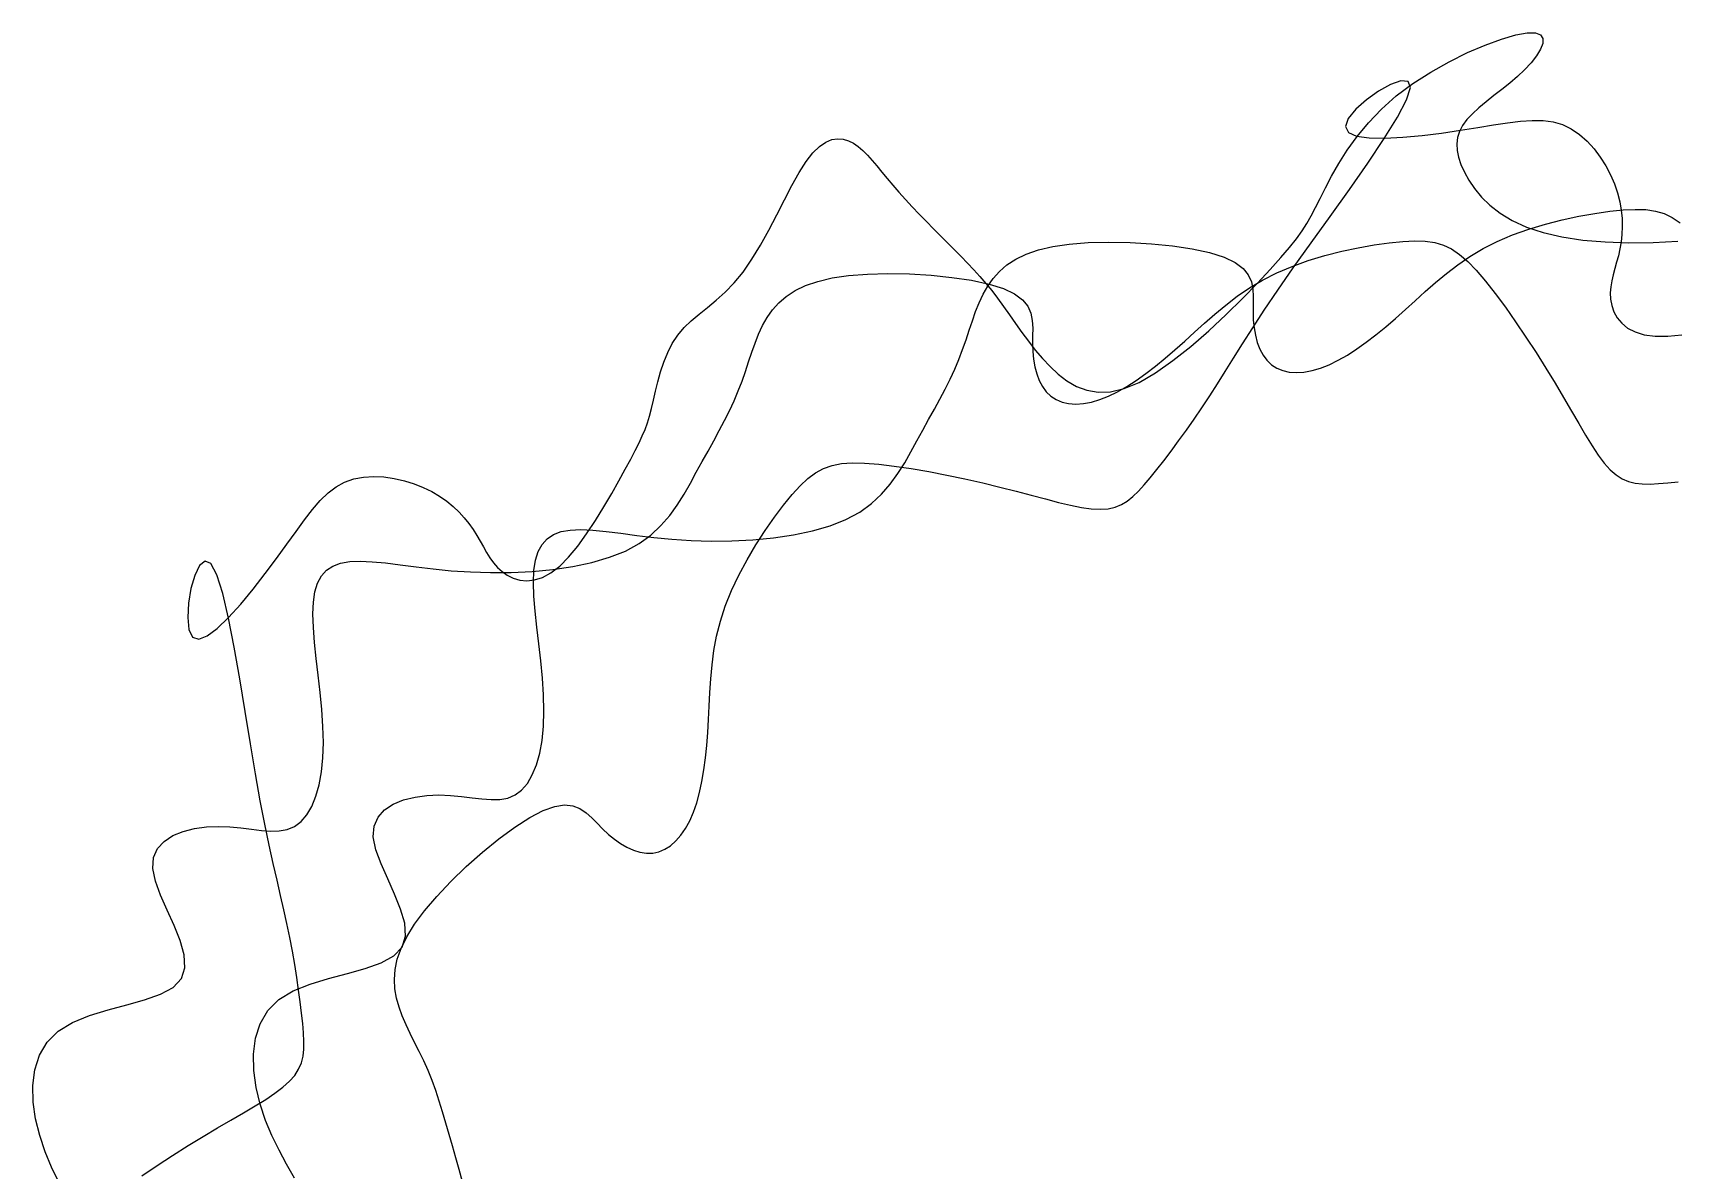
# Model space of a CAD drawing. Extents: x 22.95 to 24.48, y -13.36 to -11.98.
# Drawn here: x 23.036 to 23.822, y -12.522 to -11.979 of the extents above; entities that cross this region are included whole.
import ezdxf

# ---------------------------------------------------------------- set-up
doc = ezdxf.new("R2010")
doc.units = 0
doc.header["$MEASUREMENT"] = 0
doc.layers.get('0').update_dxf_attribs({"linetype": 'CONTINUOUS'})

msp = doc.modelspace()

# ---------------------------------------------------------------- linework, layer by layer
for p, q in [((23.74497, -11.98009), (23.75043, -11.97911)), ((23.75043, -11.97911), (23.75434, -11.97914)), ((23.75434, -11.97914), (23.75676, -11.98009)), ((23.72193, -11.98852), (23.73039, -11.98489)), ((23.73039, -11.98489), (23.73818, -11.98205)), ((23.73818, -11.98205), (23.74497, -11.98009)), ((23.75673, -11.98692), (23.75484, -11.99005)), ((23.75779, -11.98413), (23.75673, -11.98692)), ((23.75676, -11.98009), (23.75785, -11.9818)), ((23.75785, -11.9818), (23.75779, -11.98413)), ((23.70428, -11.99781), (23.71312, -11.99285)), ((23.71312, -11.99285), (23.72193, -11.98852)), ((23.75227, -11.99334), (23.74918, -11.99667)), ((23.75484, -11.99005), (23.75227, -11.99334)), ((23.6901, -12.00203), (23.68515, -12.00372)), ((23.6935, -12.00236), (23.6901, -12.00203)), ((23.69458, -12.00523), (23.6935, -12.00236)), ((23.69573, -12.00329), (23.70428, -11.99781)), ((23.74574, -11.99991), (23.74206, -12.00304)), ((23.74918, -11.99667), (23.74574, -11.99991)), ((23.67939, -12.0069), (23.6736, -12.01103)), ((23.68515, -12.00372), (23.67939, -12.0069)), ((23.68074, -12.01549), (23.6878, -12.00922)), ((23.6878, -12.00922), (23.69573, -12.00329)), ((23.69279, -12.011), (23.69458, -12.00523)), ((23.73446, -12.00906), (23.73078, -12.01197)), ((23.73826, -12.00609), (23.73446, -12.00906)), ((23.74206, -12.00304), (23.73826, -12.00609)), ((23.66851, -12.01559), (23.66491, -12.02005)), ((23.6736, -12.01103), (23.66851, -12.01559)), ((23.67454, -12.02198), (23.68074, -12.01549)), ((23.68846, -12.01929), (23.69279, -12.011)), ((23.72424, -12.01768), (23.72162, -12.02051)), ((23.72734, -12.01484), (23.72424, -12.01768)), ((23.73078, -12.01197), (23.72734, -12.01484)), ((23.66491, -12.02005), (23.66353, -12.02387)), ((23.66353, -12.02387), (23.66495, -12.02663)), ((23.66914, -12.02856), (23.67454, -12.02198)), ((23.68211, -12.02956), (23.68846, -12.01929)), ((23.70952, -12.02691), (23.7185, -12.0256)), ((23.71808, -12.02619), (23.71715, -12.02911)), ((23.71956, -12.02334), (23.71808, -12.02619)), ((23.7185, -12.0256), (23.72674, -12.02428)), ((23.72162, -12.02051), (23.71956, -12.02334)), ((23.72674, -12.02428), (23.73422, -12.02305)), ((23.73422, -12.02305), (23.74102, -12.02201)), ((23.74102, -12.02201), (23.7472, -12.02126)), ((23.7472, -12.02126), (23.75284, -12.02087)), ((23.75284, -12.02087), (23.75802, -12.02096)), ((23.75802, -12.02096), (23.7628, -12.0216)), ((23.7628, -12.0216), (23.76725, -12.0229)), ((23.76725, -12.0229), (23.77145, -12.02492)), ((23.77145, -12.02492), (23.77537, -12.02758)), ((23.40916, -12.03645), (23.41227, -12.03339)), ((23.41227, -12.03339), (23.41526, -12.0313)), ((23.41526, -12.0313), (23.41814, -12.03008)), ((23.41814, -12.03008), (23.4209, -12.02962)), ((23.4209, -12.02962), (23.42354, -12.02982)), ((23.42354, -12.02982), (23.42607, -12.03058)), ((23.42607, -12.03058), (23.42848, -12.0318)), ((23.42848, -12.0318), (23.43077, -12.03338)), ((23.43077, -12.03338), (23.433, -12.03529)), ((23.66446, -12.03509), (23.66914, -12.02856)), ((23.66495, -12.02663), (23.66888, -12.02838)), ((23.66888, -12.02838), (23.67484, -12.02925)), ((23.67427, -12.04126), (23.68211, -12.02956)), ((23.67484, -12.02925), (23.68237, -12.02939)), ((23.68237, -12.02939), (23.69097, -12.02895)), ((23.69097, -12.02895), (23.70018, -12.02808)), ((23.70018, -12.02808), (23.70952, -12.02691)), ((23.71715, -12.02911), (23.71677, -12.03212)), ((23.71677, -12.03212), (23.71691, -12.03524)), ((23.77537, -12.02758), (23.779, -12.03078)), ((23.779, -12.03078), (23.78232, -12.03442)), ((23.40258, -12.04583), (23.40593, -12.04058)), ((23.40593, -12.04058), (23.40916, -12.03645)), ((23.433, -12.03529), (23.43519, -12.03749)), ((23.43519, -12.03749), (23.4374, -12.03996)), ((23.4374, -12.03996), (23.43967, -12.04266)), ((23.65697, -12.0475), (23.66043, -12.04145)), ((23.66043, -12.04145), (23.66446, -12.03509)), ((23.66548, -12.05382), (23.67427, -12.04126)), ((23.71691, -12.03524), (23.71757, -12.03851)), ((23.71757, -12.03851), (23.71873, -12.04195)), ((23.71873, -12.04195), (23.72037, -12.0456)), ((23.78232, -12.03442), (23.7853, -12.03839)), ((23.7853, -12.03839), (23.78793, -12.04258)), ((23.39911, -12.05199), (23.40258, -12.04583)), ((23.43967, -12.04266), (23.44204, -12.04556)), ((23.44204, -12.04556), (23.44456, -12.04865)), ((23.44456, -12.04865), (23.44727, -12.05188)), ((23.654, -12.05311), (23.65697, -12.0475)), ((23.72037, -12.0456), (23.7225, -12.04947)), ((23.7225, -12.04947), (23.72518, -12.05346)), ((23.78793, -12.04258), (23.79019, -12.04691)), ((23.79019, -12.04691), (23.79206, -12.05125)), ((23.39553, -12.0588), (23.39911, -12.05199)), ((23.44727, -12.05188), (23.4502, -12.05522)), ((23.4502, -12.05522), (23.45332, -12.05866)), ((23.65147, -12.05815), (23.654, -12.05311)), ((23.65626, -12.06671), (23.66548, -12.05382)), ((23.72518, -12.05346), (23.72852, -12.05749)), ((23.72852, -12.05749), (23.73258, -12.06144)), ((23.79206, -12.05125), (23.79351, -12.05553)), ((23.79351, -12.05553), (23.79458, -12.05971)), ((23.39183, -12.06599), (23.39553, -12.0588)), ((23.45332, -12.05866), (23.45658, -12.06215)), ((23.45658, -12.06215), (23.45995, -12.06568)), ((23.45995, -12.06568), (23.46338, -12.0692)), ((23.64722, -12.06644), (23.64926, -12.06254)), ((23.64926, -12.06254), (23.65147, -12.05815)), ((23.73258, -12.06144), (23.73747, -12.06522)), ((23.73747, -12.06522), (23.74327, -12.06871)), ((23.77506, -12.06664), (23.78267, -12.06528)), ((23.78267, -12.06528), (23.78982, -12.06429)), ((23.78982, -12.06429), (23.79632, -12.06364)), ((23.79458, -12.05971), (23.7953, -12.06379)), ((23.7953, -12.06379), (23.7957, -12.06776)), ((23.79632, -12.06364), (23.80205, -12.06336)), ((23.80205, -12.06336), (23.8071, -12.0635)), ((23.8071, -12.0635), (23.81162, -12.06415)), ((23.81162, -12.06415), (23.81576, -12.06536)), ((23.81576, -12.06536), (23.81967, -12.06723)), ((23.38408, -12.08046), (23.38802, -12.0733)), ((23.38802, -12.0733), (23.39183, -12.06599)), ((23.46338, -12.0692), (23.46682, -12.07269)), ((23.46682, -12.07269), (23.47024, -12.07613)), ((23.64285, -12.07367), (23.64515, -12.07008)), ((23.64515, -12.07008), (23.64722, -12.06644)), ((23.64714, -12.07938), (23.65626, -12.06671)), ((23.74327, -12.06871), (23.75007, -12.07183)), ((23.74342, -12.07556), (23.75115, -12.0728)), ((23.75007, -12.07183), (23.75795, -12.07446)), ((23.75115, -12.0728), (23.75912, -12.07039)), ((23.75912, -12.07039), (23.76715, -12.06834)), ((23.76715, -12.06834), (23.77506, -12.06664)), ((23.79581, -12.0716), (23.79565, -12.07531)), ((23.7957, -12.06776), (23.79581, -12.0716)), ((23.81967, -12.06723), (23.82349, -12.06981)), ((23.38003, -12.08721), (23.38408, -12.08046)), ((23.47024, -12.07613), (23.47358, -12.07948)), ((23.47358, -12.07948), (23.47681, -12.08272)), ((23.51687, -12.08271), (23.52369, -12.0811)), ((23.52369, -12.0811), (23.53159, -12.07993)), ((23.53159, -12.07993), (23.54059, -12.07922)), ((23.54059, -12.07922), (23.55039, -12.07897)), ((23.55039, -12.07897), (23.56064, -12.07916)), ((23.56064, -12.07916), (23.57096, -12.07977)), ((23.57096, -12.07977), (23.58098, -12.08079)), ((23.58098, -12.08079), (23.59034, -12.08222)), ((23.63684, -12.08161), (23.64015, -12.07745)), ((23.63866, -12.09126), (23.64714, -12.07938)), ((23.64015, -12.07745), (23.64285, -12.07367)), ((23.66967, -12.08167), (23.67728, -12.08032)), ((23.67728, -12.08032), (23.68443, -12.07932)), ((23.68443, -12.07932), (23.69093, -12.07867)), ((23.69093, -12.07867), (23.69666, -12.07839)), ((23.69666, -12.07839), (23.70171, -12.07854)), ((23.70171, -12.07854), (23.70623, -12.07918)), ((23.70623, -12.07918), (23.71037, -12.0804)), ((23.71037, -12.0804), (23.71428, -12.08226)), ((23.72932, -12.08213), (23.73609, -12.07867)), ((23.73609, -12.07867), (23.74342, -12.07556)), ((23.75795, -12.07446), (23.76696, -12.07652)), ((23.76696, -12.07652), (23.77694, -12.07801)), ((23.77694, -12.07801), (23.78768, -12.07894)), ((23.78768, -12.07894), (23.79898, -12.07932)), ((23.79527, -12.07887), (23.79469, -12.08228)), ((23.79565, -12.07531), (23.79527, -12.07887)), ((23.79898, -12.07932), (23.81063, -12.07918)), ((23.81063, -12.07918), (23.82243, -12.07852)), ((23.37586, -12.09328), (23.38003, -12.08721)), ((23.47681, -12.08272), (23.47994, -12.08589)), ((23.47994, -12.08589), (23.48298, -12.08903)), ((23.48298, -12.08903), (23.48595, -12.09218)), ((23.50181, -12.08988), (23.50603, -12.08713)), ((23.50603, -12.08713), (23.51102, -12.08473)), ((23.51102, -12.08473), (23.51687, -12.08271)), ((23.59034, -12.08222), (23.59868, -12.08402)), ((23.59868, -12.08402), (23.60561, -12.08619)), ((23.60561, -12.08619), (23.61089, -12.08871)), ((23.61089, -12.08871), (23.61465, -12.09153)), ((23.62766, -12.09202), (23.63275, -12.0864)), ((23.63275, -12.0864), (23.63684, -12.08161)), ((23.63803, -12.09059), (23.64576, -12.08783)), ((23.64576, -12.08783), (23.65373, -12.08543)), ((23.65373, -12.08543), (23.66176, -12.08337)), ((23.66176, -12.08337), (23.66967, -12.08167)), ((23.71428, -12.08226), (23.7181, -12.08484)), ((23.71724, -12.08986), (23.72306, -12.08588)), ((23.7181, -12.08484), (23.72198, -12.08821)), ((23.72198, -12.08821), (23.72606, -12.09245)), ((23.72306, -12.08588), (23.72932, -12.08213)), ((23.79312, -12.08864), (23.79227, -12.09164)), ((23.79395, -12.08552), (23.79312, -12.08864)), ((23.79469, -12.08228), (23.79395, -12.08552)), ((23.37159, -12.09848), (23.37586, -12.09328)), ((23.41148, -12.09774), (23.41831, -12.09613)), ((23.41831, -12.09613), (23.4262, -12.09496)), ((23.4262, -12.09496), (23.4352, -12.09425)), ((23.4352, -12.09425), (23.445, -12.094)), ((23.445, -12.094), (23.45525, -12.09419)), ((23.45525, -12.09419), (23.46557, -12.0948)), ((23.46557, -12.0948), (23.47559, -12.09583)), ((23.47559, -12.09583), (23.48495, -12.09725)), ((23.48595, -12.09218), (23.48886, -12.09539)), ((23.48886, -12.09539), (23.49172, -12.09871)), ((23.4927, -12.09997), (23.49524, -12.09633)), ((23.49524, -12.09633), (23.49825, -12.09296)), ((23.49825, -12.09296), (23.50181, -12.08988)), ((23.61465, -12.09153), (23.61715, -12.09462)), ((23.61715, -12.09462), (23.61863, -12.09793)), ((23.61767, -12.10091), (23.62393, -12.09716)), ((23.62148, -12.09861), (23.62766, -12.09202)), ((23.62393, -12.09716), (23.63071, -12.09371)), ((23.63071, -12.09371), (23.63803, -12.09059)), ((23.63123, -12.10193), (23.63866, -12.09126)), ((23.70663, -12.0983), (23.71179, -12.09402)), ((23.71179, -12.09402), (23.71724, -12.08986)), ((23.72606, -12.09245), (23.73045, -12.09759)), ((23.79147, -12.09458), (23.79079, -12.09747)), ((23.79227, -12.09164), (23.79147, -12.09458)), ((23.36298, -12.10677), (23.36727, -12.10292)), ((23.36727, -12.10292), (23.37159, -12.09848)), ((23.39286, -12.108), (23.39642, -12.10492)), ((23.39642, -12.10492), (23.40064, -12.10216)), ((23.40064, -12.10216), (23.40563, -12.09976)), ((23.40563, -12.09976), (23.41148, -12.09774)), ((23.48495, -12.09725), (23.49329, -12.09905)), ((23.4886, -12.10792), (23.49051, -12.10384)), ((23.49051, -12.10384), (23.4927, -12.09997)), ((23.49172, -12.09871), (23.49456, -12.10217)), ((23.49329, -12.09905), (23.50023, -12.10122)), ((23.49456, -12.10217), (23.49738, -12.10582)), ((23.50023, -12.10122), (23.5055, -12.10374)), ((23.5055, -12.10374), (23.50926, -12.10657)), ((23.6064, -12.10905), (23.61185, -12.10489)), ((23.61185, -12.10489), (23.61767, -12.10091)), ((23.61435, -12.10592), (23.62148, -12.09861)), ((23.61863, -12.09793), (23.61935, -12.10142)), ((23.61935, -12.10142), (23.61955, -12.10504)), ((23.62481, -12.11142), (23.63123, -12.10193)), ((23.6969, -12.10697), (23.70169, -12.10263)), ((23.70169, -12.10263), (23.70663, -12.0983)), ((23.73045, -12.09759), (23.73511, -12.10351)), ((23.73511, -12.10351), (23.73995, -12.11005)), ((23.79032, -12.10036), (23.79011, -12.10326)), ((23.79011, -12.10326), (23.79024, -12.10622)), ((23.79079, -12.09747), (23.79032, -12.10036)), ((23.35478, -12.11342), (23.35879, -12.11022)), ((23.35879, -12.11022), (23.36298, -12.10677)), ((23.38731, -12.115), (23.38986, -12.11137)), ((23.38986, -12.11137), (23.39286, -12.108)), ((23.48533, -12.11657), (23.4869, -12.11217)), ((23.4869, -12.11217), (23.4886, -12.10792)), ((23.49738, -12.10582), (23.5002, -12.1097)), ((23.5002, -12.1097), (23.50305, -12.11374)), ((23.50926, -12.10657), (23.51176, -12.10966)), ((23.51176, -12.10966), (23.51324, -12.11297)), ((23.60124, -12.11333), (23.6064, -12.10905)), ((23.60652, -12.11361), (23.61435, -12.10592)), ((23.61924, -12.1199), (23.62481, -12.11142)), ((23.61949, -12.10875), (23.61941, -12.1125)), ((23.61941, -12.1125), (23.61953, -12.11625)), ((23.61955, -12.10504), (23.61949, -12.10875)), ((23.68748, -12.11541), (23.69218, -12.11125)), ((23.69218, -12.11125), (23.6969, -12.10697)), ((23.73995, -12.11005), (23.74488, -12.11704)), ((23.79024, -12.10622), (23.79079, -12.10923)), ((23.79079, -12.10923), (23.79182, -12.11223)), ((23.79182, -12.11223), (23.79338, -12.1151)), ((23.34454, -12.12339), (23.34758, -12.11983)), ((23.34758, -12.11983), (23.35102, -12.11657)), ((23.35102, -12.11657), (23.35478, -12.11342)), ((23.38321, -12.12295), (23.38512, -12.11887)), ((23.38512, -12.11887), (23.38731, -12.115)), ((23.48382, -12.12109), (23.48533, -12.11657)), ((23.50305, -12.11374), (23.50597, -12.11791)), ((23.50597, -12.11791), (23.50897, -12.12213)), ((23.51324, -12.11297), (23.51396, -12.11645)), ((23.51396, -12.11645), (23.51416, -12.12007)), ((23.51416, -12.12007), (23.5141, -12.12378)), ((23.59151, -12.122), (23.5963, -12.11767)), ((23.5963, -12.11767), (23.60124, -12.11333)), ((23.59822, -12.12135), (23.60652, -12.11361)), ((23.61437, -12.12751), (23.61924, -12.1199)), ((23.61953, -12.11625), (23.6199, -12.11994)), ((23.6199, -12.11994), (23.62054, -12.12351)), ((23.67813, -12.1232), (23.68279, -12.11941)), ((23.68279, -12.11941), (23.68748, -12.11541)), ((23.74488, -12.11704), (23.7498, -12.12432)), ((23.79338, -12.1151), (23.79555, -12.11774)), ((23.79555, -12.11774), (23.79839, -12.12004)), ((23.79839, -12.12004), (23.80195, -12.12192)), ((23.33977, -12.1317), (23.34195, -12.12737)), ((23.34195, -12.12737), (23.34454, -12.12339)), ((23.37994, -12.1316), (23.38151, -12.1272)), ((23.38151, -12.1272), (23.38321, -12.12295)), ((23.48067, -12.13035), (23.48229, -12.12569)), ((23.48229, -12.12569), (23.48382, -12.12109)), ((23.50897, -12.12213), (23.51208, -12.12636)), ((23.51208, -12.12636), (23.51535, -12.13052)), ((23.5141, -12.12378), (23.51403, -12.12753)), ((23.51403, -12.12753), (23.51415, -12.13128)), ((23.58209, -12.13044), (23.58679, -12.12628)), ((23.58679, -12.12628), (23.59151, -12.122)), ((23.58969, -12.12879), (23.59822, -12.12135)), ((23.61004, -12.13442), (23.61437, -12.12751)), ((23.62054, -12.12351), (23.62145, -12.1269)), ((23.62145, -12.1269), (23.62266, -12.13007)), ((23.66896, -12.13), (23.67352, -12.12675)), ((23.67352, -12.12675), (23.67813, -12.1232)), ((23.7498, -12.12432), (23.75464, -12.13174)), ((23.80195, -12.12192), (23.8063, -12.12325)), ((23.8063, -12.12325), (23.8115, -12.12393)), ((23.8115, -12.12393), (23.81757, -12.12391)), ((23.81757, -12.12391), (23.82433, -12.12326)), ((23.3364, -12.14095), (23.33794, -12.13627)), ((23.33794, -12.13627), (23.33977, -12.1317)), ((23.3769, -12.14072), (23.37843, -12.13612)), ((23.37843, -12.13612), (23.37994, -12.1316)), ((23.4769, -12.13975), (23.4789, -12.13505)), ((23.4789, -12.13505), (23.48067, -12.13035)), ((23.51415, -12.13128), (23.51452, -12.13497)), ((23.51452, -12.13497), (23.51515, -12.13854)), ((23.51535, -12.13052), (23.51879, -12.13457)), ((23.51879, -12.13457), (23.52243, -12.13844)), ((23.57275, -12.13824), (23.5774, -12.13444)), ((23.57286, -12.14144), (23.58116, -12.1356)), ((23.5774, -12.13444), (23.58209, -12.13044)), ((23.58116, -12.1356), (23.58969, -12.12879)), ((23.60609, -12.14077), (23.61004, -12.13442)), ((23.62266, -12.13007), (23.62418, -12.13293)), ((23.62418, -12.13293), (23.62602, -12.13545)), ((23.62602, -12.13545), (23.6282, -12.13755)), ((23.6558, -12.13755), (23.66009, -12.13545)), ((23.66009, -12.13545), (23.66448, -12.13291)), ((23.66448, -12.13291), (23.66896, -12.13)), ((23.75464, -12.13174), (23.7593, -12.13913)), ((23.3351, -12.14564), (23.3364, -12.14095)), ((23.37529, -12.14539), (23.3769, -12.14072)), ((23.4747, -12.14446), (23.4769, -12.13975)), ((23.51515, -12.13854), (23.51607, -12.14194)), ((23.51607, -12.14194), (23.51727, -12.1451)), ((23.52243, -12.13844), (23.52632, -12.14206)), ((23.52632, -12.14206), (23.5305, -12.14527)), ((23.56358, -12.14503), (23.56813, -12.14178)), ((23.56503, -12.14597), (23.57286, -12.14144)), ((23.56813, -12.14178), (23.57275, -12.13824)), ((23.60237, -12.14673), (23.60609, -12.14077)), ((23.6282, -12.13755), (23.63072, -12.1392)), ((23.63072, -12.1392), (23.63357, -12.14037)), ((23.63357, -12.14037), (23.63671, -12.14108)), ((23.63671, -12.14108), (23.64012, -12.14131)), ((23.64012, -12.14131), (23.64376, -12.14108)), ((23.64376, -12.14108), (23.6476, -12.14037)), ((23.6476, -12.14037), (23.65163, -12.1392)), ((23.65163, -12.1392), (23.6558, -12.13755)), ((23.7593, -12.13913), (23.7637, -12.14632)), ((23.33296, -12.15454), (23.33397, -12.15021)), ((23.33397, -12.15021), (23.3351, -12.14564)), ((23.37151, -12.15478), (23.37351, -12.15008)), ((23.37351, -12.15008), (23.37529, -12.14539)), ((23.4698, -12.154), (23.47233, -12.14921)), ((23.47233, -12.14921), (23.4747, -12.14446)), ((23.51727, -12.1451), (23.51879, -12.14797)), ((23.51879, -12.14797), (23.52063, -12.15048)), ((23.52063, -12.15048), (23.52281, -12.15259)), ((23.5305, -12.14527), (23.53503, -12.14788)), ((23.53503, -12.14788), (23.53997, -12.14974)), ((23.53997, -12.14974), (23.54538, -12.15065)), ((23.54538, -12.15065), (23.55132, -12.15044)), ((23.55041, -12.15259), (23.5547, -12.15048)), ((23.55132, -12.15044), (23.55785, -12.14894)), ((23.5547, -12.15048), (23.55909, -12.14795)), ((23.55785, -12.14894), (23.56503, -12.14597)), ((23.55909, -12.14795), (23.56358, -12.14503)), ((23.59873, -12.15246), (23.60237, -12.14673)), ((23.7637, -12.14632), (23.76776, -12.15319)), ((23.33106, -12.16207), (23.33201, -12.15852)), ((23.33201, -12.15852), (23.33296, -12.15454)), ((23.36694, -12.16424), (23.36931, -12.1595)), ((23.36931, -12.1595), (23.37151, -12.15478)), ((23.46443, -12.16376), (23.46716, -12.15884)), ((23.46716, -12.15884), (23.4698, -12.154)), ((23.52281, -12.15259), (23.52533, -12.15423)), ((23.52533, -12.15423), (23.52818, -12.1554)), ((23.52818, -12.1554), (23.53132, -12.15611)), ((23.53132, -12.15611), (23.53473, -12.15634)), ((23.53473, -12.15634), (23.53837, -12.15611)), ((23.53837, -12.15611), (23.54222, -12.1554)), ((23.54222, -12.1554), (23.54624, -12.15423)), ((23.54624, -12.15423), (23.55041, -12.15259)), ((23.59129, -12.16354), (23.59503, -12.15806)), ((23.59503, -12.15806), (23.59873, -12.15246)), ((23.76776, -12.15319), (23.77152, -12.15965)), ((23.77152, -12.15965), (23.77501, -12.16568)), ((23.32893, -12.16842), (23.33006, -12.16532)), ((23.33006, -12.16532), (23.33106, -12.16207)), ((23.36441, -12.16903), (23.36694, -12.16424)), ((23.46164, -12.16877), (23.46443, -12.16376)), ((23.58756, -12.16886), (23.59129, -12.16354)), ((23.77501, -12.16568), (23.77828, -12.17122)), ((23.32426, -12.17845), (23.32609, -12.17483)), ((23.32609, -12.17483), (23.32763, -12.17153)), ((23.32763, -12.17153), (23.32893, -12.16842)), ((23.35904, -12.1788), (23.36177, -12.17388)), ((23.36177, -12.17388), (23.36441, -12.16903)), ((23.45598, -12.17909), (23.45882, -12.17388)), ((23.45882, -12.17388), (23.46164, -12.16877)), ((23.58025, -12.17882), (23.58386, -12.17396)), ((23.58386, -12.17396), (23.58756, -12.16886)), ((23.77828, -12.17122), (23.78138, -12.17623)), ((23.31949, -12.18737), (23.32208, -12.18258)), ((23.32208, -12.18258), (23.32426, -12.17845)), ((23.35625, -12.1838), (23.35904, -12.1788)), ((23.453, -12.18434), (23.45598, -12.17909)), ((23.57344, -12.18762), (23.57676, -12.18339)), ((23.57676, -12.18339), (23.58025, -12.17882)), ((23.78138, -12.17623), (23.78434, -12.18068)), ((23.78434, -12.18068), (23.78721, -12.1845)), ((23.18983, -12.19211), (23.19449, -12.19122)), ((23.19449, -12.19122), (23.19932, -12.19091)), ((23.19932, -12.19091), (23.20423, -12.19114)), ((23.20423, -12.19114), (23.20915, -12.19183)), ((23.31645, -12.19292), (23.31949, -12.18737)), ((23.35059, -12.19413), (23.35344, -12.18892)), ((23.35344, -12.18892), (23.35625, -12.1838)), ((23.40676, -12.19187), (23.41041, -12.18912)), ((23.41041, -12.18912), (23.4142, -12.18706)), ((23.4142, -12.18706), (23.41828, -12.18561)), ((23.41828, -12.18561), (23.4228, -12.18474)), ((23.4228, -12.18474), (23.42793, -12.18438)), ((23.42793, -12.18438), (23.43381, -12.18449)), ((23.43381, -12.18449), (23.44056, -12.18502)), ((23.44056, -12.18502), (23.44804, -12.18591)), ((23.44612, -12.19455), (23.44976, -12.18952)), ((23.44804, -12.18591), (23.45608, -12.18711)), ((23.44976, -12.18952), (23.453, -12.18434)), ((23.45608, -12.18711), (23.46451, -12.18857)), ((23.46451, -12.18857), (23.47314, -12.19024)), ((23.47314, -12.19024), (23.4818, -12.19206)), ((23.57033, -12.19148), (23.57344, -12.18762)), ((23.78721, -12.1845), (23.79004, -12.18766)), ((23.79004, -12.18766), (23.79288, -12.19014)), ((23.79288, -12.19014), (23.79577, -12.19199)), ((23.17381, -12.2024), (23.17753, -12.1988)), ((23.17753, -12.1988), (23.18137, -12.19588)), ((23.18137, -12.19588), (23.18544, -12.19365)), ((23.18544, -12.19365), (23.18983, -12.19211)), ((23.20915, -12.19183), (23.21398, -12.19294)), ((23.21398, -12.19294), (23.21864, -12.1944)), ((23.21864, -12.1944), (23.22302, -12.19616)), ((23.22302, -12.19616), (23.22708, -12.19815)), ((23.22708, -12.19815), (23.2308, -12.20035)), ((23.30925, -12.20548), (23.31301, -12.19904)), ((23.31301, -12.19904), (23.31645, -12.19292)), ((23.34761, -12.19937), (23.35059, -12.19413)), ((23.39923, -12.19959), (23.40308, -12.19534)), ((23.40308, -12.19534), (23.40676, -12.19187)), ((23.44195, -12.19935), (23.44612, -12.19455)), ((23.4818, -12.19206), (23.49032, -12.19399)), ((23.49032, -12.19399), (23.49852, -12.19597)), ((23.49852, -12.19597), (23.50625, -12.19795)), ((23.50625, -12.19795), (23.51348, -12.19986)), ((23.56205, -12.20054), (23.56471, -12.19796)), ((23.56471, -12.19796), (23.56744, -12.19493)), ((23.56744, -12.19493), (23.57033, -12.19148)), ((23.79577, -12.19199), (23.79878, -12.19328)), ((23.79878, -12.19328), (23.80196, -12.19408)), ((23.80196, -12.19408), (23.80538, -12.19448)), ((23.80538, -12.19448), (23.8091, -12.19453)), ((23.8091, -12.19453), (23.81317, -12.19433)), ((23.81317, -12.19433), (23.81764, -12.19393)), ((23.81764, -12.19393), (23.82258, -12.1934)), ((23.16626, -12.21157), (23.1701, -12.20666)), ((23.1701, -12.20666), (23.17381, -12.2024)), ((23.2308, -12.20035), (23.23419, -12.20273)), ((23.23419, -12.20273), (23.23727, -12.20525)), ((23.23727, -12.20525), (23.24007, -12.20789)), ((23.30524, -12.212), (23.30925, -12.20548)), ((23.34073, -12.20959), (23.34437, -12.20455)), ((23.34437, -12.20455), (23.34761, -12.19937)), ((23.39074, -12.2104), (23.39509, -12.20464)), ((23.39509, -12.20464), (23.39923, -12.19959)), ((23.4315, -12.2079), (23.43712, -12.20383)), ((23.43712, -12.20383), (23.44195, -12.19935)), ((23.51348, -12.19986), (23.52021, -12.20166)), ((23.52021, -12.20166), (23.52644, -12.20326)), ((23.52644, -12.20326), (23.53217, -12.20462)), ((23.53217, -12.20462), (23.53741, -12.20566)), ((23.53741, -12.20566), (23.54214, -12.20634)), ((23.54214, -12.20634), (23.54638, -12.20657)), ((23.54638, -12.20657), (23.55014, -12.20632)), ((23.55014, -12.20632), (23.55349, -12.20558)), ((23.55349, -12.20558), (23.55653, -12.20437)), ((23.55653, -12.20437), (23.55935, -12.20268)), ((23.55935, -12.20268), (23.56205, -12.20054)), ((23.16219, -12.21711), (23.16626, -12.21157)), ((23.24007, -12.20789), (23.24258, -12.21062)), ((23.24258, -12.21062), (23.24483, -12.21341)), ((23.24483, -12.21341), (23.24683, -12.21623)), ((23.30105, -12.21834), (23.30524, -12.212)), ((23.33173, -12.21886), (23.33656, -12.21439)), ((23.33656, -12.21439), (23.34073, -12.20959)), ((23.38631, -12.21674), (23.39074, -12.2104)), ((23.40897, -12.21691), (23.41739, -12.21447)), ((23.41739, -12.21447), (23.42495, -12.21147)), ((23.42495, -12.21147), (23.4315, -12.2079)), ((23.15776, -12.22327), (23.16219, -12.21711)), ((23.24683, -12.21623), (23.2486, -12.21905)), ((23.2486, -12.21905), (23.25021, -12.22184)), ((23.25021, -12.22184), (23.25174, -12.22457)), ((23.27973, -12.22337), (23.28214, -12.22066)), ((23.28214, -12.22066), (23.28518, -12.21863)), ((23.28518, -12.21863), (23.28886, -12.21724)), ((23.28886, -12.21724), (23.29321, -12.21648)), ((23.29321, -12.21648), (23.29827, -12.21628)), ((23.29676, -12.22425), (23.30105, -12.21834)), ((23.29827, -12.21628), (23.304, -12.21655)), ((23.304, -12.21655), (23.31037, -12.21718)), ((23.31037, -12.21718), (23.31736, -12.21804)), ((23.31736, -12.21804), (23.32495, -12.21902)), ((23.32495, -12.21902), (23.33309, -12.22)), ((23.32611, -12.22293), (23.33173, -12.21886)), ((23.33309, -12.22), (23.34176, -12.22086)), ((23.34176, -12.22086), (23.35093, -12.22149)), ((23.35093, -12.22149), (23.36054, -12.22178)), ((23.36054, -12.22178), (23.37043, -12.22168)), ((23.37043, -12.22168), (23.38041, -12.22118)), ((23.38041, -12.22118), (23.39029, -12.22023)), ((23.38193, -12.22354), (23.38631, -12.21674)), ((23.39029, -12.22023), (23.39987, -12.21882)), ((23.39987, -12.21882), (23.40897, -12.21691)), ((23.14745, -12.23731), (23.15287, -12.23003)), ((23.15287, -12.23003), (23.15776, -12.22327)), ((23.25174, -12.22457), (23.25325, -12.22721)), ((23.25325, -12.22721), (23.25482, -12.22973)), ((23.25482, -12.22973), (23.25652, -12.23211)), ((23.27663, -12.23092), (23.2779, -12.22678)), ((23.2779, -12.22678), (23.27973, -12.22337)), ((23.28817, -12.2338), (23.29244, -12.22949)), ((23.29244, -12.22949), (23.29676, -12.22425)), ((23.30358, -12.23194), (23.31201, -12.2295)), ((23.31201, -12.2295), (23.31956, -12.2265)), ((23.31956, -12.2265), (23.32611, -12.22293)), ((23.37377, -12.238), (23.3777, -12.23067)), ((23.3777, -12.23067), (23.38193, -12.22354)), ((23.11382, -12.23814), (23.112, -12.24446)), ((23.11613, -12.23344), (23.11382, -12.23814)), ((23.11876, -12.23127), (23.11613, -12.23344)), ((23.12155, -12.23254), (23.11876, -12.23127)), ((23.12437, -12.23788), (23.12155, -12.23254)), ((23.12717, -12.24681), (23.12437, -12.23788)), ((23.14167, -12.24473), (23.14745, -12.23731)), ((23.17251, -12.24181), (23.17434, -12.2384)), ((23.17434, -12.2384), (23.17675, -12.23569)), ((23.17675, -12.23569), (23.17979, -12.23366)), ((23.17979, -12.23366), (23.18347, -12.23228)), ((23.18347, -12.23228), (23.18783, -12.23151)), ((23.18783, -12.23151), (23.19288, -12.23131)), ((23.19288, -12.23131), (23.19861, -12.23159)), ((23.19861, -12.23159), (23.20498, -12.23221)), ((23.20498, -12.23221), (23.21198, -12.23308)), ((23.21198, -12.23308), (23.21956, -12.23405)), ((23.21956, -12.23405), (23.2277, -12.23503)), ((23.2277, -12.23503), (23.23637, -12.23589)), ((23.23637, -12.23589), (23.24554, -12.23652)), ((23.24554, -12.23652), (23.25515, -12.23681)), ((23.25515, -12.23681), (23.26504, -12.23672)), ((23.25652, -12.23211), (23.25842, -12.23431)), ((23.25842, -12.23431), (23.26061, -12.2363)), ((23.26061, -12.2363), (23.26313, -12.23805)), ((23.26313, -12.23805), (23.26597, -12.23944)), ((23.26504, -12.23672), (23.27502, -12.23621)), ((23.27502, -12.23621), (23.2849, -12.23527)), ((23.27565, -12.24153), (23.27589, -12.23583)), ((23.27589, -12.23583), (23.27663, -12.23092)), ((23.27999, -12.23913), (23.284, -12.23699)), ((23.284, -12.23699), (23.28817, -12.2338)), ((23.2849, -12.23527), (23.29449, -12.23385)), ((23.29449, -12.23385), (23.30358, -12.23194)), ((23.37025, -12.24542), (23.37377, -12.238)), ((23.112, -12.24446), (23.11082, -12.25148)), ((23.13578, -12.25186), (23.14167, -12.24473)), ((23.1705, -12.25086), (23.17124, -12.24596)), ((23.17124, -12.24596), (23.17251, -12.24181)), ((23.26597, -12.23944), (23.26911, -12.24036)), ((23.26911, -12.24036), (23.27251, -12.2407)), ((23.27251, -12.2407), (23.27614, -12.24032)), ((23.27586, -12.24802), (23.27565, -12.24153)), ((23.27614, -12.24032), (23.27999, -12.23913)), ((23.36728, -12.2528), (23.37025, -12.24542)), ((23.11082, -12.25148), (23.11045, -12.2583)), ((23.12994, -12.25856), (23.12717, -12.24681)), ((23.13001, -12.25826), (23.13578, -12.25186)), ((23.17026, -12.25656), (23.1705, -12.25086)), ((23.27643, -12.25517), (23.27586, -12.24802)), ((23.36493, -12.26004), (23.36728, -12.2528)), ((23.11045, -12.2583), (23.11105, -12.264)), ((23.12459, -12.26348), (23.13001, -12.25826)), ((23.13267, -12.27237), (23.12994, -12.25856)), ((23.17048, -12.26306), (23.17026, -12.25656)), ((23.27724, -12.26283), (23.27643, -12.25517)), ((23.36315, -12.26711), (23.36493, -12.26004)), ((23.11105, -12.264), (23.11278, -12.26767)), ((23.11278, -12.26767), (23.11574, -12.26863)), ((23.11574, -12.26863), (23.11975, -12.26708)), ((23.11975, -12.26708), (23.12459, -12.26348)), ((23.17104, -12.27021), (23.17048, -12.26306)), ((23.27816, -12.27081), (23.27724, -12.26283)), ((23.36185, -12.27405), (23.36315, -12.26711)), ((23.13534, -12.28748), (23.13267, -12.27237)), ((23.17185, -12.27786), (23.17104, -12.27021)), ((23.27908, -12.27898), (23.27816, -12.27081)), ((23.36094, -12.28084), (23.36185, -12.27405)), ((23.17277, -12.28585), (23.17185, -12.27786)), ((23.27988, -12.28716), (23.27908, -12.27898)), ((23.36032, -12.28751), (23.36094, -12.28084)), ((23.13794, -12.30311), (23.13534, -12.28748)), ((23.17369, -12.29401), (23.17277, -12.28585)), ((23.28045, -12.29519), (23.27988, -12.28716)), ((23.35989, -12.29407), (23.36032, -12.28751)), ((23.17449, -12.30219), (23.17369, -12.29401)), ((23.28067, -12.30292), (23.28045, -12.29519)), ((23.35926, -12.30688), (23.35957, -12.30052)), ((23.35957, -12.30052), (23.35989, -12.29407)), ((23.14044, -12.31851), (23.13794, -12.30311)), ((23.17506, -12.31022), (23.17449, -12.30219)), ((23.28043, -12.31019), (23.28067, -12.30292)), ((23.35888, -12.31315), (23.35926, -12.30688)), ((23.17528, -12.31795), (23.17506, -12.31022)), ((23.27862, -12.32309), (23.27975, -12.31693)), ((23.27975, -12.31693), (23.28043, -12.31019)), ((23.35839, -12.3193), (23.35888, -12.31315)), ((23.14285, -12.33291), (23.14044, -12.31851)), ((23.17505, -12.32522), (23.17528, -12.31795)), ((23.27706, -12.3286), (23.27862, -12.32309)), ((23.35778, -12.32527), (23.35839, -12.3193)), ((23.17323, -12.33812), (23.17436, -12.33196)), ((23.17436, -12.33196), (23.17505, -12.32522)), ((23.27509, -12.3334), (23.27706, -12.3286)), ((23.3561, -12.33656), (23.35702, -12.33104)), ((23.35702, -12.33104), (23.35778, -12.32527)), ((23.14514, -12.34571), (23.14285, -12.33291)), ((23.17167, -12.34363), (23.17323, -12.33812)), ((23.26687, -12.343), (23.26998, -12.34067)), ((23.26998, -12.34067), (23.27273, -12.33745)), ((23.27273, -12.33745), (23.27509, -12.3334)), ((23.35499, -12.34179), (23.3561, -12.33656)), ((23.14731, -12.35696), (23.14514, -12.34571)), ((23.16734, -12.35248), (23.1697, -12.34844)), ((23.1697, -12.34844), (23.17167, -12.34363)), ((23.20452, -12.3501), (23.20868, -12.34739)), ((23.20868, -12.34739), (23.21361, -12.34538)), ((23.21361, -12.34538), (23.21905, -12.34402)), ((23.21905, -12.34402), (23.22476, -12.34325)), ((23.22476, -12.34325), (23.23048, -12.343)), ((23.23048, -12.343), (23.23601, -12.34321)), ((23.23601, -12.34321), (23.24128, -12.34371)), ((23.24128, -12.34371), (23.24629, -12.34433)), ((23.24629, -12.34433), (23.25103, -12.34488)), ((23.25103, -12.34488), (23.25546, -12.34521)), ((23.25546, -12.34521), (23.25959, -12.34512)), ((23.25959, -12.34512), (23.2634, -12.34444)), ((23.2634, -12.34444), (23.26687, -12.343)), ((23.28033, -12.35038), (23.28584, -12.34843)), ((23.28584, -12.34843), (23.2905, -12.34777)), ((23.2905, -12.34777), (23.29445, -12.34819)), ((23.29445, -12.34819), (23.29784, -12.34948)), ((23.35213, -12.35121), (23.35368, -12.34669)), ((23.35368, -12.34669), (23.35499, -12.34179)), ((23.16148, -12.35804), (23.16459, -12.3557)), ((23.16459, -12.3557), (23.16734, -12.35248)), ((23.19949, -12.35787), (23.20137, -12.35357)), ((23.20137, -12.35357), (23.20452, -12.3501)), ((23.26672, -12.35837), (23.27389, -12.35375)), ((23.27389, -12.35375), (23.28033, -12.35038)), ((23.29784, -12.34948), (23.30081, -12.35144)), ((23.30081, -12.35144), (23.30351, -12.35385)), ((23.30351, -12.35385), (23.30609, -12.35652)), ((23.34833, -12.359), (23.35035, -12.35533)), ((23.35035, -12.35533), (23.35213, -12.35121)), ((23.09913, -12.36513), (23.10329, -12.36242)), ((23.10329, -12.36242), (23.10822, -12.36042)), ((23.10822, -12.36042), (23.11367, -12.35906)), ((23.11367, -12.35906), (23.11937, -12.35828)), ((23.11937, -12.35828), (23.12509, -12.35804)), ((23.12509, -12.35804), (23.13062, -12.35824)), ((23.13062, -12.35824), (23.1359, -12.35874)), ((23.1359, -12.35874), (23.14091, -12.35936)), ((23.14091, -12.35936), (23.14564, -12.35992)), ((23.14564, -12.35992), (23.15008, -12.36024)), ((23.14937, -12.3669), (23.14731, -12.35696)), ((23.15008, -12.36024), (23.15421, -12.36015)), ((23.15421, -12.36015), (23.15801, -12.35948)), ((23.15801, -12.35948), (23.16148, -12.35804)), ((23.19912, -12.36305), (23.19949, -12.35787)), ((23.20038, -12.36911), (23.19912, -12.36305)), ((23.25128, -12.37035), (23.25909, -12.36399)), ((23.25909, -12.36399), (23.26672, -12.35837)), ((23.30609, -12.35652), (23.30869, -12.35922)), ((23.30869, -12.35922), (23.31142, -12.36179)), ((23.31142, -12.36179), (23.3143, -12.36414)), ((23.3143, -12.36414), (23.31727, -12.36622)), ((23.3437, -12.36496), (23.34611, -12.36222)), ((23.34611, -12.36222), (23.34833, -12.359)), ((23.0941, -12.3729), (23.09598, -12.36861)), ((23.09598, -12.36861), (23.09913, -12.36513)), ((23.1513, -12.37572), (23.14937, -12.3669)), ((23.20286, -12.37585), (23.20038, -12.36911)), ((23.24355, -12.37721), (23.25128, -12.37035)), ((23.31727, -12.36622), (23.32032, -12.36797)), ((23.32032, -12.36797), (23.32341, -12.36935)), ((23.32341, -12.36935), (23.32651, -12.37031)), ((23.32651, -12.37031), (23.32959, -12.37078)), ((23.32959, -12.37078), (23.33262, -12.37073)), ((23.33262, -12.37073), (23.33556, -12.37011)), ((23.33556, -12.37011), (23.33841, -12.36893)), ((23.33841, -12.36893), (23.34113, -12.3672)), ((23.34113, -12.3672), (23.3437, -12.36496)), ((23.09373, -12.37808), (23.0941, -12.3729)), ((23.09499, -12.38414), (23.09373, -12.37808)), ((23.15312, -12.38367), (23.1513, -12.37572)), ((23.20602, -12.383), (23.20286, -12.37585)), ((23.23617, -12.38432), (23.24355, -12.37721)), ((23.09747, -12.39088), (23.09499, -12.38414)), ((23.15483, -12.39096), (23.15312, -12.38367)), ((23.20931, -12.3903), (23.20602, -12.383)), ((23.22942, -12.39143), (23.23617, -12.38432)), ((23.10063, -12.39803), (23.09747, -12.39088)), ((23.15641, -12.3978), (23.15483, -12.39096)), ((23.21219, -12.39747), (23.20931, -12.3903)), ((23.22356, -12.39829), (23.22942, -12.39143)), ((23.10392, -12.40533), (23.10063, -12.39803)), ((23.15788, -12.40442), (23.15641, -12.3978)), ((23.21411, -12.40427), (23.21219, -12.39747)), ((23.2188, -12.40471), (23.22356, -12.39829)), ((23.1068, -12.41251), (23.10392, -12.40533)), ((23.15923, -12.411), (23.15788, -12.40442)), ((23.16047, -12.41752), (23.15923, -12.411)), ((23.2124, -12.41624), (23.21511, -12.41067)), ((23.21292, -12.41566), (23.21454, -12.41042)), ((23.21454, -12.41042), (23.21411, -12.40427)), ((23.21511, -12.41067), (23.2188, -12.40471)), ((23.10873, -12.41931), (23.1068, -12.41251)), ((23.16158, -12.42392), (23.16047, -12.41752)), ((23.20889, -12.41982), (23.21292, -12.41566)), ((23.21057, -12.42146), (23.2124, -12.41624)), ((23.10753, -12.4307), (23.10915, -12.42546)), ((23.10915, -12.42546), (23.10873, -12.41931)), ((23.16258, -12.43014), (23.16158, -12.42392)), ((23.18673, -12.42819), (23.19525, -12.42579)), ((23.19525, -12.42579), (23.20282, -12.4231)), ((23.20282, -12.4231), (23.20889, -12.41982)), ((23.2092, -12.43109), (23.20954, -12.4264)), ((23.20954, -12.4264), (23.21057, -12.42146)), ((23.09743, -12.43814), (23.1035, -12.43486)), ((23.1035, -12.43486), (23.10753, -12.4307)), ((23.16086, -12.43656), (23.16899, -12.43328)), ((23.16346, -12.43613), (23.16258, -12.43014)), ((23.16899, -12.43328), (23.17779, -12.43059)), ((23.17779, -12.43059), (23.18673, -12.42819)), ((23.20946, -12.4356), (23.2092, -12.43109)), ((23.08134, -12.44322), (23.08986, -12.44083)), ((23.08986, -12.44083), (23.09743, -12.43814)), ((23.14869, -12.44597), (23.15395, -12.44072)), ((23.15395, -12.44072), (23.16086, -12.43656)), ((23.16422, -12.44183), (23.16346, -12.43613)), ((23.16487, -12.44717), (23.16422, -12.44183)), ((23.21023, -12.43997), (23.20946, -12.4356)), ((23.21142, -12.44425), (23.21023, -12.43997)), ((23.05547, -12.45159), (23.0636, -12.44831)), ((23.0636, -12.44831), (23.0724, -12.44562)), ((23.0724, -12.44562), (23.08134, -12.44322)), ((23.14503, -12.45219), (23.14869, -12.44597)), ((23.1654, -12.4521), (23.16487, -12.44717)), ((23.21295, -12.44849), (23.21142, -12.44425)), ((23.21475, -12.4527), (23.21295, -12.44849)), ((23.0433, -12.461), (23.04856, -12.45575)), ((23.04856, -12.45575), (23.05547, -12.45159)), ((23.14281, -12.45917), (23.14503, -12.45219)), ((23.1658, -12.45658), (23.1654, -12.4521)), ((23.166, -12.46065), (23.1658, -12.45658)), ((23.21675, -12.45692), (23.21475, -12.4527)), ((23.21888, -12.46118), (23.21675, -12.45692)), ((23.03964, -12.46722), (23.0433, -12.461)), ((23.14187, -12.46671), (23.14281, -12.45917)), ((23.16555, -12.46778), (23.16595, -12.46436)), ((23.16595, -12.46436), (23.166, -12.46065)), ((23.22105, -12.46552), (23.21888, -12.46118)), ((23.22321, -12.46996), (23.22105, -12.46552)), ((23.03649, -12.48175), (23.03742, -12.47421)), ((23.03742, -12.47421), (23.03964, -12.46722)), ((23.14205, -12.47461), (23.14187, -12.46671)), ((23.16161, -12.47687), (23.16346, -12.47398)), ((23.16346, -12.47398), (23.16475, -12.47097)), ((23.16475, -12.47097), (23.16555, -12.46778)), ((23.22527, -12.47453), (23.22321, -12.46996)), ((23.03667, -12.48964), (23.03649, -12.48175)), ((23.14319, -12.48265), (23.14205, -12.47461)), ((23.15597, -12.48253), (23.15913, -12.4797)), ((23.15913, -12.4797), (23.16161, -12.47687)), ((23.22719, -12.47926), (23.22527, -12.47453)), ((23.22896, -12.48415), (23.22719, -12.47926)), ((23.0378, -12.49768), (23.03667, -12.48964)), ((23.14269, -12.49146), (23.14771, -12.48837)), ((23.14512, -12.49063), (23.14319, -12.48265)), ((23.14771, -12.48837), (23.15215, -12.48541)), ((23.15215, -12.48541), (23.15597, -12.48253)), ((23.23064, -12.48919), (23.22896, -12.48415)), ((23.23224, -12.49436), (23.23064, -12.48919)), ((23.03973, -12.50566), (23.0378, -12.49768)), ((23.13112, -12.49823), (23.13715, -12.49473)), ((23.13715, -12.49473), (23.14269, -12.49146)), ((23.14768, -12.49835), (23.14512, -12.49063)), ((23.2338, -12.49966), (23.23224, -12.49436)), ((23.11779, -12.50605), (23.12466, -12.50198)), ((23.12466, -12.50198), (23.13112, -12.49823)), ((23.15072, -12.50565), (23.14768, -12.49835)), ((23.23535, -12.50507), (23.2338, -12.49966)), ((23.23692, -12.51058), (23.23535, -12.50507)), ((23.04229, -12.51338), (23.03973, -12.50566)), ((23.04533, -12.52068), (23.04229, -12.51338)), ((23.10321, -12.51511), (23.1106, -12.51044)), ((23.1106, -12.51044), (23.11779, -12.50605)), ((23.15411, -12.5126), (23.15072, -12.50565)), ((23.15773, -12.51931), (23.15411, -12.5126)), ((23.23854, -12.51619), (23.23692, -12.51058)), ((23.04872, -12.52763), (23.04533, -12.52068)), ((23.08851, -12.52487), (23.09579, -12.51994)), ((23.09579, -12.51994), (23.10321, -12.51511)), ((23.16148, -12.52591), (23.15773, -12.51931)), ((23.24021, -12.52188), (23.23854, -12.51619)), ((23.24181, -12.52769), (23.24021, -12.52188))]:
    msp.add_line(p, q)

doc.saveas('drawing.dxf')
